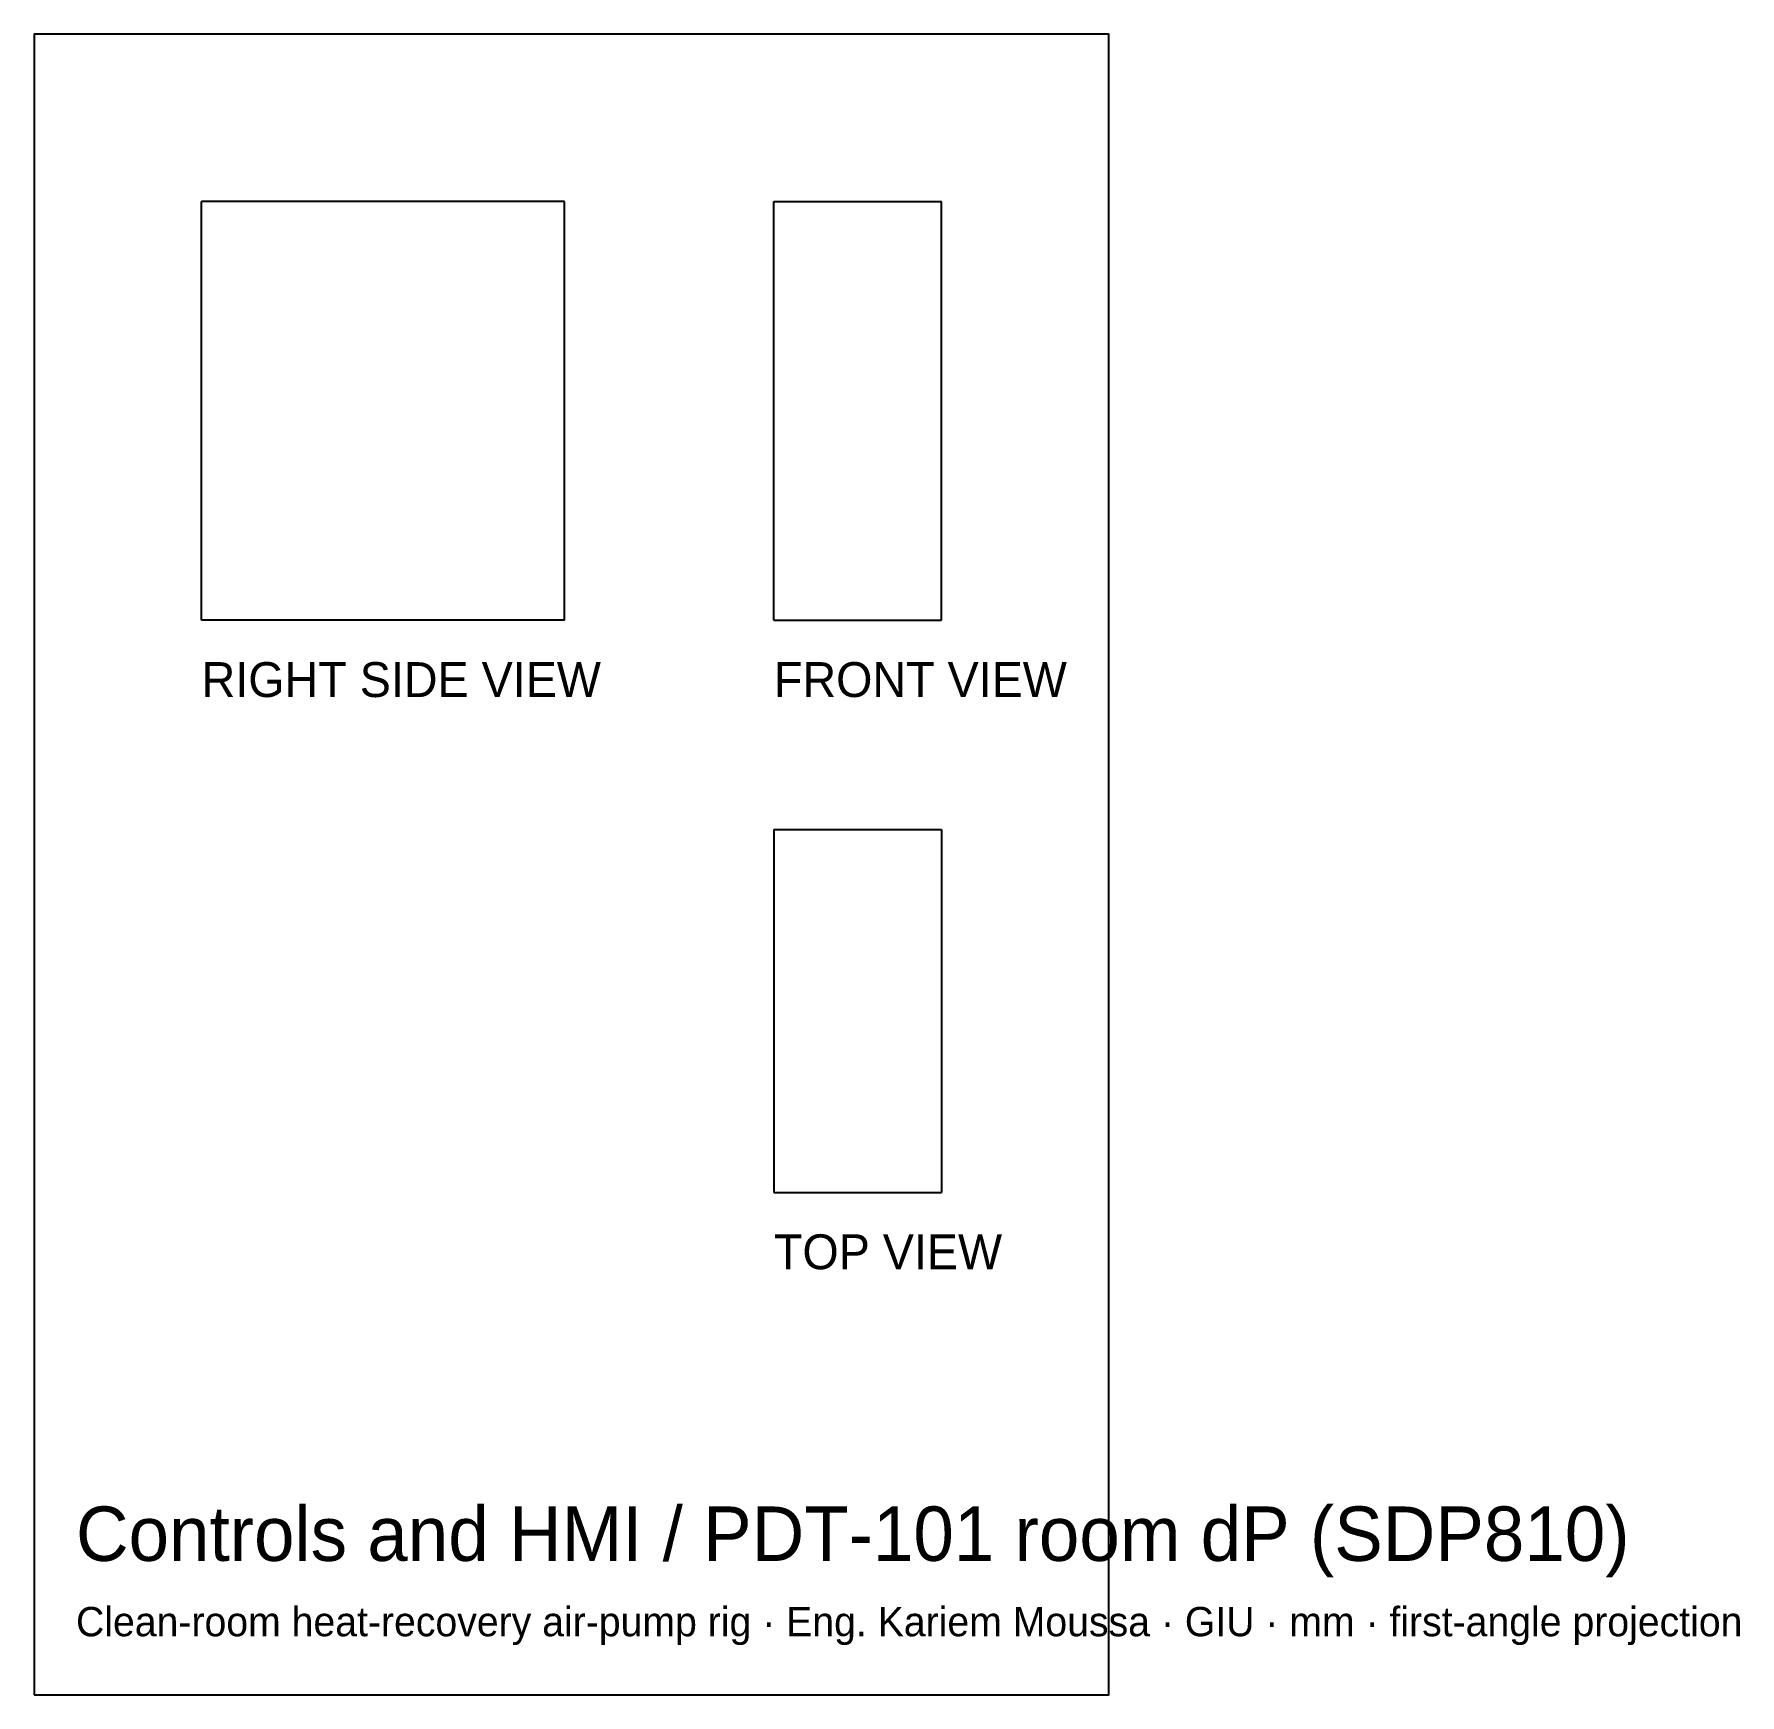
# Model space of a CAD drawing. Header units: millimetres. Extents: x -50 to 72, y 208 to 327.
import ezdxf

# ---------------------------------------------------------------- set-up
doc = ezdxf.new("R2010")
doc.units = ezdxf.units.MM
for name, color, linetype in [('BORDER', 7, 'Continuous'), ('HIDDEN', 8, 'Continuous'), ('TEXT', 5, 'Continuous'), ('VISIBLE', 7, 'Continuous')]:
    doc.layers.add(name, color=color, linetype=linetype)

msp = doc.modelspace()

# ---------------------------------------------------------------- linework, layer by layer
at = {"layer": 'BORDER'}
msp.add_lwpolyline([(-50.5, 208), (26.5, 208), (26.5, 327), (-50.5, 327)], close=True, dxfattribs=at)
at = {"layer": 'HIDDEN'}
for points in [[(-12.5, 315), (-38.5, 315)], [(-38.5, 285), (-38.5, 315)], [(-12.5, 285), (-12.5, 315)], [(2.5, 315), (14.5, 315)], [(2.5, 285), (2.5, 315)], [(14.5, 285), (14.5, 315)], [(-12.5, 285), (-38.5, 285)], [(2.5, 285), (14.5, 285)], [(2.5, 270), (14.5, 270)], [(2.5, 270), (2.5, 244)], [(14.5, 270), (14.5, 244)], [(2.5, 244), (14.5, 244)]]:
    msp.add_lwpolyline(points, dxfattribs=at)
at = {"layer": 'VISIBLE'}
for points in [[(-12.5, 315), (-38.5, 315)], [(-38.5, 285), (-38.5, 315)], [(-12.5, 285), (-12.5, 315)], [(2.5, 315), (14.5, 315)], [(2.5, 285), (2.5, 315)], [(14.5, 285), (14.5, 315)], [(-12.5, 285), (-38.5, 285)], [(2.5, 285), (14.5, 285)], [(2.5, 270), (14.5, 270)], [(2.5, 270), (2.5, 244)], [(14.5, 270), (14.5, 244)], [(2.5, 244), (14.5, 244)]]:
    msp.add_lwpolyline(points, dxfattribs=at)

# ---------------------------------------------------------------- texts
at = {"layer": 'TEXT'}
for s, height, p in [('RIGHT SIDE VIEW', 2.5, (-38.5, 279.5)), ('FRONT VIEW', 2.5, (2.5, 279.5)), ('TOP VIEW', 2.5, (2.5, 238.5)), ('Controls and HMI / PDT-101 room dP (SDP810)', 3.9, (-47.5, 217.6)), ('Clean-room heat-recovery air-pump rig · Eng. Kariem Moussa · GIU · mm · first-angle projection', 2.1, (-47.5, 212.2))]:
    msp.add_text(s, height=height, dxfattribs=at).set_placement(p)

doc.saveas('drawing.dxf')
